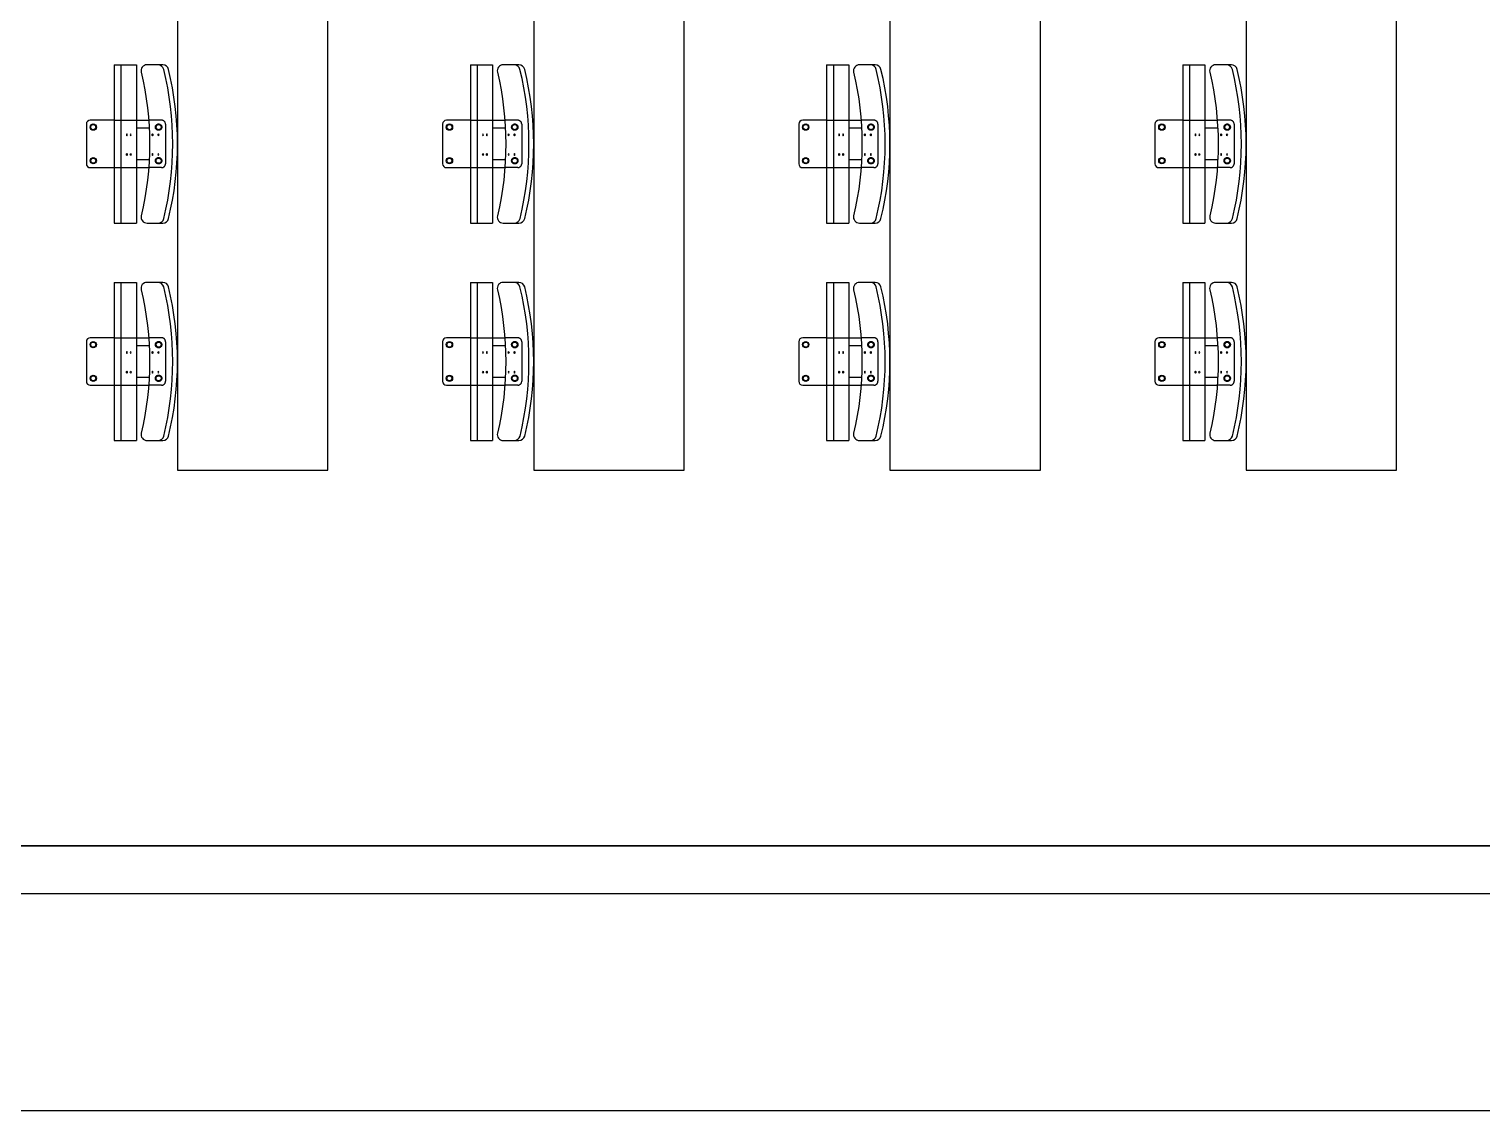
# Model space of a CAD drawing. Header units: centimetres. Extents: x -1707 to 3112, y 43 to 5669.
# Drawn here: x 154.884 to 158.555, y 42.96 to 45.695 of the extents above; entities that cross this region are included whole.
import ezdxf

# ---------------------------------------------------------------- set-up
doc = ezdxf.new("R2010")
doc.units = ezdxf.units.CM
doc.header["$LTSCALE"] = 100
doc.header["$MEASUREMENT"] = 0
doc.linetypes.add('CACHE', pattern=[0.375, 0.25, -0.125])
doc.layers.add('1-cloison', color=9, linetype='Continuous')

msp = doc.modelspace()

# ---------------------------------------------------------------- linework, layer by layer
at = {"layer": '1-cloison', "color": 7}
for p, q in [((155.2588, 51.73), (155.2588, 44.58)), ((155.6388, 44.58), (155.6388, 51.73)), ((156.1588, 51.73), (156.1588, 44.58)), ((156.5388, 44.58), (156.5388, 51.73)), ((157.0588, 51.73), (157.0588, 44.58)), ((157.4388, 44.58), (157.4388, 51.73)), ((157.9588, 51.73), (157.9588, 44.58)), ((158.3388, 44.58), (158.3388, 51.73)), ((155.0284, 45.455), (155.0284, 45.355)), ((155.0988, 45.465), (155.0384, 45.465)), ((155.1548, 45.465), (155.1858, 45.465)), ((155.9284, 45.455), (155.9284, 45.355)), ((155.9988, 45.465), (155.9384, 45.465)), ((156.0548, 45.465), (156.0858, 45.465)), ((156.8284, 45.455), (156.8284, 45.355)), ((156.8988, 45.465), (156.8384, 45.465)), ((156.9548, 45.465), (156.9858, 45.465)), ((157.7284, 45.455), (157.7284, 45.355)), ((157.7988, 45.465), (157.7384, 45.465)), ((157.8548, 45.465), (157.8858, 45.465)), ((155.1871, 45.4448), (155.1548, 45.4448)), ((156.0871, 45.4448), (156.0548, 45.4448)), ((156.9871, 45.4448), (156.9548, 45.4448)), ((157.8871, 45.4448), (157.8548, 45.4448)), ((155.0384, 45.345), (155.0988, 45.345)), ((155.1871, 45.3648), (155.1548, 45.3648)), ((155.1548, 45.345), (155.1858, 45.345)), ((155.9384, 45.345), (155.9988, 45.345)), ((156.0871, 45.3648), (156.0548, 45.3648)), ((156.0548, 45.345), (156.0858, 45.345)), ((156.8384, 45.345), (156.8988, 45.345)), ((156.9871, 45.3648), (156.9548, 45.3648)), ((156.9548, 45.345), (156.9858, 45.345)), ((157.7384, 45.345), (157.7988, 45.345)), ((157.8871, 45.3648), (157.8548, 45.3648)), ((157.8548, 45.345), (157.8858, 45.345)), ((155.0284, 44.905), (155.0284, 44.805)), ((155.0988, 44.915), (155.0384, 44.915)), ((155.1548, 44.915), (155.1858, 44.915)), ((155.1871, 44.8948), (155.1548, 44.8948)), ((155.9284, 44.905), (155.9284, 44.805)), ((155.9988, 44.915), (155.9384, 44.915)), ((156.0548, 44.915), (156.0858, 44.915)), ((156.0871, 44.8948), (156.0548, 44.8948)), ((156.8284, 44.905), (156.8284, 44.805)), ((156.8988, 44.915), (156.8384, 44.915)), ((156.9548, 44.915), (156.9858, 44.915)), ((156.9871, 44.8948), (156.9548, 44.8948)), ((157.7284, 44.905), (157.7284, 44.805)), ((157.7988, 44.915), (157.7384, 44.915)), ((157.8548, 44.915), (157.8858, 44.915)), ((157.8871, 44.8948), (157.8548, 44.8948)), ((155.0384, 44.795), (155.0988, 44.795)), ((155.1871, 44.8148), (155.1548, 44.8148)), ((155.1548, 44.795), (155.1858, 44.795)), ((155.9384, 44.795), (155.9988, 44.795)), ((156.0871, 44.8148), (156.0548, 44.8148)), ((156.0548, 44.795), (156.0858, 44.795)), ((156.8384, 44.795), (156.8988, 44.795)), ((156.9871, 44.8148), (156.9548, 44.8148)), ((156.9548, 44.795), (156.9858, 44.795)), ((157.7384, 44.795), (157.7988, 44.795)), ((157.8871, 44.8148), (157.8548, 44.8148)), ((157.8548, 44.795), (157.8858, 44.795)), ((155.2588, 44.58), (155.6388, 44.58)), ((156.1588, 44.58), (156.5388, 44.58)), ((157.0588, 44.58), (157.4388, 44.58)), ((157.9588, 44.58), (158.3388, 44.58)), ((149.9425, 43.63), (160.3225, 43.63)), ((162.2675, 42.96), (110.0175, 42.96))]:
    msp.add_line(p, q, dxfattribs=at)
at = {"layer": '1-cloison', "color": 7, "linetype": 'ByBlock'}
for p, q in [((155.0988, 45.605), (155.0988, 45.205)), ((155.0988, 45.605), (155.1548, 45.605)), ((155.1158, 45.605), (155.1158, 45.205)), ((155.1548, 45.605), (155.1548, 45.205)), ((155.9988, 45.605), (155.9988, 45.205)), ((155.9988, 45.605), (156.0548, 45.605)), ((156.0158, 45.605), (156.0158, 45.205)), ((156.0548, 45.605), (156.0548, 45.205)), ((156.8988, 45.605), (156.8988, 45.205)), ((156.8988, 45.605), (156.9548, 45.605)), ((156.9158, 45.605), (156.9158, 45.205)), ((156.9548, 45.605), (156.9548, 45.205)), ((157.7988, 45.605), (157.7988, 45.205)), ((157.7988, 45.605), (157.8548, 45.605)), ((157.8158, 45.605), (157.8158, 45.205)), ((157.8548, 45.605), (157.8548, 45.205)), ((155.0988, 45.205), (155.1548, 45.205)), ((155.9988, 45.205), (156.0548, 45.205)), ((156.8988, 45.205), (156.9548, 45.205)), ((157.7988, 45.205), (157.8548, 45.205)), ((155.0988, 45.055), (155.0988, 44.655)), ((155.0988, 45.055), (155.1548, 45.055)), ((155.1158, 45.055), (155.1158, 44.655)), ((155.1548, 45.055), (155.1548, 44.655)), ((155.9988, 45.055), (155.9988, 44.655)), ((155.9988, 45.055), (156.0548, 45.055)), ((156.0158, 45.055), (156.0158, 44.655)), ((156.0548, 45.055), (156.0548, 44.655)), ((156.8988, 45.055), (156.8988, 44.655)), ((156.8988, 45.055), (156.9548, 45.055)), ((156.9158, 45.055), (156.9158, 44.655)), ((156.9548, 45.055), (156.9548, 44.655)), ((157.7988, 45.055), (157.7988, 44.655)), ((157.7988, 45.055), (157.8548, 45.055)), ((157.8158, 45.055), (157.8158, 44.655)), ((157.8548, 45.055), (157.8548, 44.655)), ((155.0988, 44.655), (155.1548, 44.655)), ((155.9988, 44.655), (156.0548, 44.655)), ((156.8988, 44.655), (156.9548, 44.655)), ((157.7988, 44.655), (157.8548, 44.655))]:
    msp.add_line(p, q, dxfattribs=at)
at = {"layer": '1-cloison', "color": 7, "linetype": 'CACHE'}
for p, q in [((155.0988, 45.465), (155.1548, 45.465)), ((155.2184, 45.465), (155.1858, 45.465)), ((155.2284, 45.455), (155.2284, 45.355)), ((155.9988, 45.465), (156.0548, 45.465)), ((156.1184, 45.465), (156.0858, 45.465)), ((156.1284, 45.455), (156.1284, 45.355)), ((156.8988, 45.465), (156.9548, 45.465)), ((157.0184, 45.465), (156.9858, 45.465)), ((157.0284, 45.455), (157.0284, 45.355)), ((157.7988, 45.465), (157.8548, 45.465)), ((157.9184, 45.465), (157.8858, 45.465)), ((157.9284, 45.455), (157.9284, 45.355)), ((155.0988, 45.345), (155.1548, 45.345)), ((155.2184, 45.345), (155.1858, 45.345)), ((155.9988, 45.345), (156.0548, 45.345)), ((156.1184, 45.345), (156.0858, 45.345)), ((156.8988, 45.345), (156.9548, 45.345)), ((157.0184, 45.345), (156.9858, 45.345)), ((157.7988, 45.345), (157.8548, 45.345)), ((157.9184, 45.345), (157.8858, 45.345)), ((155.0988, 44.915), (155.1548, 44.915)), ((155.2184, 44.915), (155.1858, 44.915)), ((155.2284, 44.905), (155.2284, 44.805)), ((155.9988, 44.915), (156.0548, 44.915)), ((156.1184, 44.915), (156.0858, 44.915)), ((156.1284, 44.905), (156.1284, 44.805)), ((156.8988, 44.915), (156.9548, 44.915)), ((157.0184, 44.915), (156.9858, 44.915)), ((157.0284, 44.905), (157.0284, 44.805)), ((157.7988, 44.915), (157.8548, 44.915)), ((157.9184, 44.915), (157.8858, 44.915)), ((157.9284, 44.905), (157.9284, 44.805)), ((155.0988, 44.795), (155.1548, 44.795)), ((155.2184, 44.795), (155.1858, 44.795)), ((155.9988, 44.795), (156.0548, 44.795)), ((156.1184, 44.795), (156.0858, 44.795)), ((156.8988, 44.795), (156.9548, 44.795)), ((157.0184, 44.795), (156.9858, 44.795)), ((157.7988, 44.795), (157.8548, 44.795)), ((157.9184, 44.795), (157.8858, 44.795))]:
    msp.add_line(p, q, dxfattribs=at)
at = {"layer": '1-cloison', "color": 7, "linetype": 'ByBlock'}
for points in [[(155.1671, 45.2234, 0.483507), (155.1817, 45.205), (155.2215, 45.205, 0.345619), (155.2361, 45.2164, 0.120525), (155.236, 45.5935, 0.345528), (155.2214, 45.605), (155.1816, 45.605, 0.483604), (155.167, 45.5865, -0.115929)], [(156.0671, 45.2234, 0.483507), (156.0817, 45.205), (156.1215, 45.205, 0.345619), (156.1361, 45.2164, 0.120525), (156.136, 45.5935, 0.345528), (156.1214, 45.605), (156.0816, 45.605, 0.483604), (156.067, 45.5865, -0.115929)], [(156.9671, 45.2234, 0.483507), (156.9817, 45.205), (157.0215, 45.205, 0.345619), (157.0361, 45.2164, 0.120525), (157.036, 45.5935, 0.345528), (157.0214, 45.605), (156.9816, 45.605, 0.483604), (156.967, 45.5865, -0.115929)], [(157.8671, 45.2234, 0.483507), (157.8817, 45.205), (157.9215, 45.205, 0.345619), (157.9361, 45.2164, 0.120525), (157.936, 45.5935, 0.345528), (157.9214, 45.605), (157.8816, 45.605, 0.483604), (157.867, 45.5865, -0.115929)], [(155.1671, 44.6734, 0.483507), (155.1817, 44.655), (155.2215, 44.655, 0.345619), (155.2361, 44.6664, 0.120525), (155.236, 45.0435, 0.345528), (155.2214, 45.055), (155.1816, 45.055, 0.483604), (155.167, 45.0365, -0.115929)], [(156.0671, 44.6734, 0.483507), (156.0817, 44.655), (156.1215, 44.655, 0.345619), (156.1361, 44.6664, 0.120525), (156.136, 45.0435, 0.345528), (156.1214, 45.055), (156.0816, 45.055, 0.483604), (156.067, 45.0365, -0.115929)], [(156.9671, 44.6734, 0.483507), (156.9817, 44.655), (157.0215, 44.655, 0.345619), (157.0361, 44.6664, 0.120525), (157.036, 45.0435, 0.345528), (157.0214, 45.055), (156.9816, 45.055, 0.483604), (156.967, 45.0365, -0.115929)], [(157.8671, 44.6734, 0.483507), (157.8817, 44.655), (157.9215, 44.655, 0.345619), (157.9361, 44.6664, 0.120525), (157.936, 45.0435, 0.345528), (157.9214, 45.055), (157.8816, 45.055, 0.483604), (157.867, 45.0365, -0.115929)]]:
    msp.add_lwpolyline(points, format="xyb", close=True, dxfattribs=at)
for points in [[(155.2095, 45.205, 0.345619), (155.2241, 45.2164, 0.120525), (155.224, 45.5935, 0.345528), (155.2094, 45.605)], [(156.1095, 45.205, 0.345619), (156.1241, 45.2164, 0.120525), (156.124, 45.5935, 0.345528), (156.1094, 45.605)], [(157.0095, 45.205, 0.345619), (157.0241, 45.2164, 0.120525), (157.024, 45.5935, 0.345528), (157.0094, 45.605)], [(157.9095, 45.205, 0.345619), (157.9241, 45.2164, 0.120525), (157.924, 45.5935, 0.345528), (157.9094, 45.605)], [(155.2095, 44.655, 0.345619), (155.2241, 44.6664, 0.120525), (155.224, 45.0435, 0.345528), (155.2094, 45.055)], [(156.1095, 44.655, 0.345619), (156.1241, 44.6664, 0.120525), (156.124, 45.0435, 0.345528), (156.1094, 45.055)], [(157.0095, 44.655, 0.345619), (157.0241, 44.6664, 0.120525), (157.024, 45.0435, 0.345528), (157.0094, 45.055)], [(157.9095, 44.655, 0.345619), (157.9241, 44.6664, 0.120525), (157.924, 45.0435, 0.345528), (157.9094, 45.055)]]:
    msp.add_lwpolyline(points, format="xyb", dxfattribs=at)
at = {"layer": '1-cloison', "color": 7}
for points in [[(155.0496, 45.454), (155.0534, 45.4475), (155.0496, 45.441), (155.0421, 45.441), (155.0384, 45.4475), (155.0421, 45.454)], [(155.9496, 45.454), (155.9534, 45.4475), (155.9496, 45.441), (155.9421, 45.441), (155.9384, 45.4475), (155.9421, 45.454)], [(156.8496, 45.454), (156.8534, 45.4475), (156.8496, 45.441), (156.8421, 45.441), (156.8384, 45.4475), (156.8421, 45.454)], [(157.7496, 45.454), (157.7534, 45.4475), (157.7496, 45.441), (157.7421, 45.441), (157.7384, 45.4475), (157.7421, 45.454)], [(155.0496, 45.356), (155.0534, 45.3625), (155.0496, 45.369), (155.0421, 45.369), (155.0384, 45.3625), (155.0421, 45.356)], [(155.9496, 45.356), (155.9534, 45.3625), (155.9496, 45.369), (155.9421, 45.369), (155.9384, 45.3625), (155.9421, 45.356)], [(156.8496, 45.356), (156.8534, 45.3625), (156.8496, 45.369), (156.8421, 45.369), (156.8384, 45.3625), (156.8421, 45.356)], [(157.7496, 45.356), (157.7534, 45.3625), (157.7496, 45.369), (157.7421, 45.369), (157.7384, 45.3625), (157.7421, 45.356)], [(155.0496, 44.904), (155.0534, 44.8975), (155.0496, 44.891), (155.0421, 44.891), (155.0384, 44.8975), (155.0421, 44.904)], [(155.9496, 44.904), (155.9534, 44.8975), (155.9496, 44.891), (155.9421, 44.891), (155.9384, 44.8975), (155.9421, 44.904)], [(156.8496, 44.904), (156.8534, 44.8975), (156.8496, 44.891), (156.8421, 44.891), (156.8384, 44.8975), (156.8421, 44.904)], [(157.7496, 44.904), (157.7534, 44.8975), (157.7496, 44.891), (157.7421, 44.891), (157.7384, 44.8975), (157.7421, 44.904)], [(155.0496, 44.806), (155.0534, 44.8125), (155.0496, 44.819), (155.0421, 44.819), (155.0384, 44.8125), (155.0421, 44.806)], [(155.9496, 44.806), (155.9534, 44.8125), (155.9496, 44.819), (155.9421, 44.819), (155.9384, 44.8125), (155.9421, 44.806)], [(156.8496, 44.806), (156.8534, 44.8125), (156.8496, 44.819), (156.8421, 44.819), (156.8384, 44.8125), (156.8421, 44.806)], [(157.7496, 44.806), (157.7534, 44.8125), (157.7496, 44.819), (157.7421, 44.819), (157.7384, 44.8125), (157.7421, 44.806)]]:
    msp.add_lwpolyline(points, close=True, dxfattribs=at)
at = {"layer": '1-cloison', "color": 7, "linetype": 'CACHE'}
for points in [[(155.2071, 45.454), (155.2034, 45.4475), (155.2071, 45.441), (155.2146, 45.441), (155.2184, 45.4475), (155.2146, 45.454)], [(156.1071, 45.454), (156.1034, 45.4475), (156.1071, 45.441), (156.1146, 45.441), (156.1184, 45.4475), (156.1146, 45.454)], [(157.0071, 45.454), (157.0034, 45.4475), (157.0071, 45.441), (157.0146, 45.441), (157.0184, 45.4475), (157.0146, 45.454)], [(157.9071, 45.454), (157.9034, 45.4475), (157.9071, 45.441), (157.9146, 45.441), (157.9184, 45.4475), (157.9146, 45.454)], [(155.2071, 45.356), (155.2034, 45.3625), (155.2071, 45.369), (155.2146, 45.369), (155.2184, 45.3625), (155.2146, 45.356)], [(156.1071, 45.356), (156.1034, 45.3625), (156.1071, 45.369), (156.1146, 45.369), (156.1184, 45.3625), (156.1146, 45.356)], [(157.0071, 45.356), (157.0034, 45.3625), (157.0071, 45.369), (157.0146, 45.369), (157.0184, 45.3625), (157.0146, 45.356)], [(157.9071, 45.356), (157.9034, 45.3625), (157.9071, 45.369), (157.9146, 45.369), (157.9184, 45.3625), (157.9146, 45.356)], [(155.2071, 44.904), (155.2034, 44.8975), (155.2071, 44.891), (155.2146, 44.891), (155.2184, 44.8975), (155.2146, 44.904)], [(156.1071, 44.904), (156.1034, 44.8975), (156.1071, 44.891), (156.1146, 44.891), (156.1184, 44.8975), (156.1146, 44.904)], [(157.0071, 44.904), (157.0034, 44.8975), (157.0071, 44.891), (157.0146, 44.891), (157.0184, 44.8975), (157.0146, 44.904)], [(157.9071, 44.904), (157.9034, 44.8975), (157.9071, 44.891), (157.9146, 44.891), (157.9184, 44.8975), (157.9146, 44.904)], [(155.2071, 44.806), (155.2034, 44.8125), (155.2071, 44.819), (155.2146, 44.819), (155.2184, 44.8125), (155.2146, 44.806)], [(156.1071, 44.806), (156.1034, 44.8125), (156.1071, 44.819), (156.1146, 44.819), (156.1184, 44.8125), (156.1146, 44.806)], [(157.0071, 44.806), (157.0034, 44.8125), (157.0071, 44.819), (157.0146, 44.819), (157.0184, 44.8125), (157.0146, 44.806)], [(157.9071, 44.806), (157.9034, 44.8125), (157.9071, 44.819), (157.9146, 44.819), (157.9184, 44.8125), (157.9146, 44.806)]]:
    msp.add_lwpolyline(points, close=True, dxfattribs=at)
at = {"layer": '1-cloison', "color": 7, "ltscale": 2}
msp.add_lwpolyline([(149.9425, 43.51), (149.9425, 43.51), (160.3425, 43.51), (160.3425, 43.63), (149.9425, 43.63)], dxfattribs=at)
at = {"layer": '1-cloison', "color": 7}
for centre, radius in [((155.0459, 45.4475), 0.008), ((155.0459, 45.4475), 0.0065), ((155.9459, 45.4475), 0.008), ((155.9459, 45.4475), 0.0065), ((156.8459, 45.4475), 0.008), ((156.8459, 45.4475), 0.0065), ((157.7459, 45.4475), 0.008), ((157.7459, 45.4475), 0.0065), ((155.0459, 45.3625), 0.008), ((155.0459, 45.3625), 0.0065), ((155.9459, 45.3625), 0.008), ((155.9459, 45.3625), 0.0065), ((156.8459, 45.3625), 0.008), ((156.8459, 45.3625), 0.0065), ((157.7459, 45.3625), 0.008), ((157.7459, 45.3625), 0.0065), ((155.0459, 44.8975), 0.008), ((155.0459, 44.8975), 0.0065), ((155.9459, 44.8975), 0.008), ((155.9459, 44.8975), 0.0065), ((156.8459, 44.8975), 0.008), ((156.8459, 44.8975), 0.0065), ((157.7459, 44.8975), 0.008), ((157.7459, 44.8975), 0.0065), ((155.0459, 44.8125), 0.008), ((155.0459, 44.8125), 0.0065), ((155.9459, 44.8125), 0.008), ((155.9459, 44.8125), 0.0065), ((156.8459, 44.8125), 0.008), ((156.8459, 44.8125), 0.0065), ((157.7459, 44.8125), 0.008), ((157.7459, 44.8125), 0.0065)]:
    msp.add_circle(centre, radius, dxfattribs=at)
at = {"layer": '1-cloison', "color": 7, "linetype": 'CACHE'}
for centre, radius in [((155.2109, 45.4475), 0.008), ((155.2109, 45.4475), 0.0065), ((156.1109, 45.4475), 0.008), ((156.1109, 45.4475), 0.0065), ((157.0109, 45.4475), 0.008), ((157.0109, 45.4475), 0.0065), ((157.9109, 45.4475), 0.008), ((157.9109, 45.4475), 0.0065), ((155.2109, 45.3625), 0.008), ((155.2109, 45.3625), 0.0065), ((156.1109, 45.3625), 0.008), ((156.1109, 45.3625), 0.0065), ((157.0109, 45.3625), 0.008), ((157.0109, 45.3625), 0.0065), ((157.9109, 45.3625), 0.008), ((157.9109, 45.3625), 0.0065), ((155.2109, 44.8975), 0.008), ((155.2109, 44.8975), 0.0065), ((156.1109, 44.8975), 0.008), ((156.1109, 44.8975), 0.0065), ((157.0109, 44.8975), 0.008), ((157.0109, 44.8975), 0.0065), ((157.9109, 44.8975), 0.008), ((157.9109, 44.8975), 0.0065), ((155.2109, 44.8125), 0.008), ((155.2109, 44.8125), 0.0065), ((156.1109, 44.8125), 0.008), ((156.1109, 44.8125), 0.0065), ((157.0109, 44.8125), 0.008), ((157.0109, 44.8125), 0.0065), ((157.9109, 44.8125), 0.008), ((157.9109, 44.8125), 0.0065)]:
    msp.add_circle(centre, radius, dxfattribs=at)
at = {"layer": '1-cloison', "color": 7}
for centre, start, end in [((155.0384, 45.455), 90, 180), ((155.9384, 45.455), 90, 180), ((156.8384, 45.455), 90, 180), ((157.7384, 45.455), 90, 180), ((155.0384, 45.355), 180, 270), ((155.9384, 45.355), 180, 270), ((156.8384, 45.355), 180, 270), ((157.7384, 45.355), 180, 270), ((155.0384, 44.905), 90, 180), ((155.9384, 44.905), 90, 180), ((156.8384, 44.905), 90, 180), ((157.7384, 44.905), 90, 180), ((155.0384, 44.805), 180, 270), ((155.9384, 44.805), 180, 270), ((156.8384, 44.805), 180, 270), ((157.7384, 44.805), 180, 270)]:
    msp.add_arc(centre, 0.01, start, end, dxfattribs=at)
at = {"layer": '1-cloison', "color": 7, "linetype": 'CACHE'}
for centre, start, end in [((155.2184, 45.455), 0, 90), ((156.1184, 45.455), 0, 90), ((157.0184, 45.455), 0, 90), ((157.9184, 45.455), 0, 90), ((155.2184, 45.355), 270, 0), ((156.1184, 45.355), 270, 0), ((157.0184, 45.355), 270, 0), ((157.9184, 45.355), 270, 0), ((155.2184, 44.905), 0, 90), ((156.1184, 44.905), 0, 90), ((157.0184, 44.905), 0, 90), ((157.9184, 44.905), 0, 90), ((155.2184, 44.805), 270, 0), ((156.1184, 44.805), 270, 0), ((157.0184, 44.805), 270, 0), ((157.9184, 44.805), 270, 0)]:
    msp.add_arc(centre, 0.01, start, end, dxfattribs=at)
at = {"layer": '1-cloison', "color": 7, "linetype": 'ByBlock', "extrusion": (0, 0, -1)}
for centre, major_axis in [((155.1307, 45.428), (0, 0.0025)), ((155.1404, 45.428), (0, 0.0025)), ((156.0307, 45.428), (0, 0.0025)), ((156.0404, 45.428), (0, 0.0025)), ((156.9307, 45.428), (0, 0.0025)), ((156.9404, 45.428), (0, 0.0025)), ((157.8307, 45.428), (0, 0.0025)), ((157.8404, 45.428), (0, 0.0025)), ((155.1954, 45.378), (0, -0.0025)), ((155.2104, 45.378), (0, -0.0025)), ((156.0954, 45.378), (0, -0.0025)), ((156.1104, 45.378), (0, -0.0025)), ((156.9954, 45.378), (0, -0.0025)), ((157.0104, 45.378), (0, -0.0025)), ((157.8954, 45.378), (0, -0.0025)), ((157.9104, 45.378), (0, -0.0025)), ((155.1307, 44.878), (0, 0.0025)), ((155.1404, 44.878), (0, 0.0025)), ((156.0307, 44.878), (0, 0.0025)), ((156.0404, 44.878), (0, 0.0025)), ((156.9307, 44.878), (0, 0.0025)), ((156.9404, 44.878), (0, 0.0025)), ((157.8307, 44.878), (0, 0.0025)), ((157.8404, 44.878), (0, 0.0025)), ((155.1954, 44.828), (0, -0.0025)), ((155.2104, 44.828), (0, -0.0025)), ((156.0954, 44.828), (0, -0.0025)), ((156.1104, 44.828), (0, -0.0025)), ((156.9954, 44.828), (0, -0.0025)), ((157.0104, 44.828), (0, -0.0025)), ((157.8954, 44.828), (0, -0.0025)), ((157.9104, 44.828), (0, -0.0025))]:
    msp.add_ellipse(centre, major_axis=major_axis, ratio=0.390638, dxfattribs=at)
at = {"layer": '1-cloison', "color": 7, "linetype": 'ByBlock'}
for centre, major_axis in [((155.1954, 45.428), (0, 0.0025)), ((155.2104, 45.428), (0, 0.0025)), ((156.0954, 45.428), (0, 0.0025)), ((156.1104, 45.428), (0, 0.0025)), ((156.9954, 45.428), (0, 0.0025)), ((157.0104, 45.428), (0, 0.0025)), ((157.8954, 45.428), (0, 0.0025)), ((157.9104, 45.428), (0, 0.0025)), ((155.1307, 45.378), (0, -0.0025)), ((155.1404, 45.378), (0, -0.0025)), ((156.0307, 45.378), (0, -0.0025)), ((156.0404, 45.378), (0, -0.0025)), ((156.9307, 45.378), (0, -0.0025)), ((156.9404, 45.378), (0, -0.0025)), ((157.8307, 45.378), (0, -0.0025)), ((157.8404, 45.378), (0, -0.0025)), ((155.1954, 44.878), (0, 0.0025)), ((155.2104, 44.878), (0, 0.0025)), ((156.0954, 44.878), (0, 0.0025)), ((156.1104, 44.878), (0, 0.0025)), ((156.9954, 44.878), (0, 0.0025)), ((157.0104, 44.878), (0, 0.0025)), ((157.8954, 44.878), (0, 0.0025)), ((157.9104, 44.878), (0, 0.0025)), ((155.1307, 44.828), (0, -0.0025)), ((155.1404, 44.828), (0, -0.0025)), ((156.0307, 44.828), (0, -0.0025)), ((156.0404, 44.828), (0, -0.0025)), ((156.9307, 44.828), (0, -0.0025)), ((156.9404, 44.828), (0, -0.0025)), ((157.8307, 44.828), (0, -0.0025)), ((157.8404, 44.828), (0, -0.0025))]:
    msp.add_ellipse(centre, major_axis=major_axis, ratio=0.390638, dxfattribs=at)

doc.saveas('drawing.dxf')
